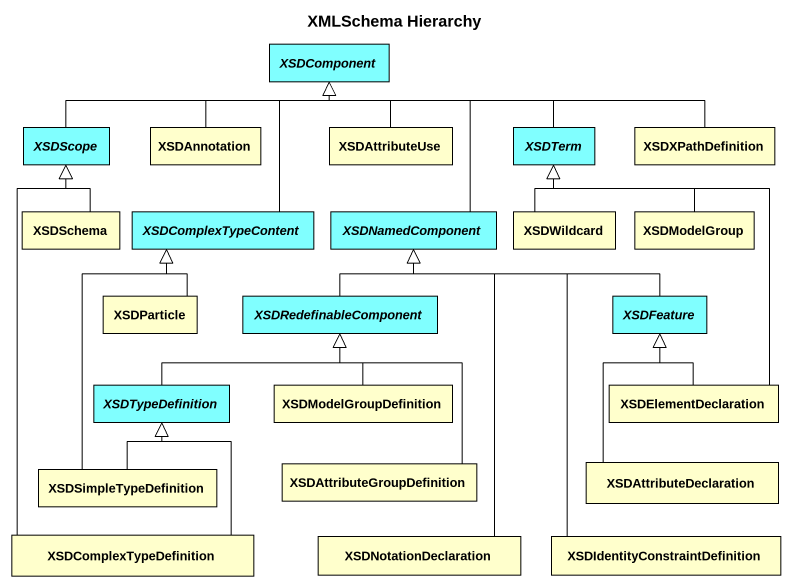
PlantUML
@startuml
title XMLSchema Hierarchy
hide circle
hide empty members
abstract class XSDComponent #80FFFF
abstract class XSDScope #80FFFF
class XSDAnnotation #FFFFCC
class XSDAttributeUse #FFFFCC
abstract class XSDTerm #80FFFF
class XSDXPathDefinition #FFFFCC
class XSDSchema #FFFFCC
abstract class XSDComplexTypeContent #80FFFF
abstract class XSDNamedComponent #80FFFF
class XSDWildcard #FFFFCC
class XSDModelGroup #FFFFCC
class XSDParticle #FFFFCC
abstract class XSDRedefinableComponent #80FFFF
abstract class XSDFeature #80FFFF
abstract class XSDTypeDefinition #80FFFF
class XSDModelGroupDefinition #FFFFCC
class XSDElementDeclaration #FFFFCC
class XSDSimpleTypeDefinition #FFFFCC
class XSDAttributeGroupDefinition #FFFFCC
class XSDAttributeDeclaration #FFFFCC
class XSDComplexTypeDefinition #FFFFCC
class XSDNotationDeclaration #FFFFCC
class "XSDIdentityConstraintDefinition" as XSDIdentityConstraintDefinit #FFFFCC
XSDScope -right-|> XSDComponent
XSDAnnotation -up-|> XSDComponent
XSDAttributeUse -up-|> XSDComponent
XSDTerm -left-|> XSDComponent
XSDXPathDefinition -left-|> XSDComponent
XSDSchema -up-|> XSDScope
XSDComplexTypeContent -up-|> XSDComponent
XSDNamedComponent -up-|> XSDComponent
XSDWildcard -up-|> XSDTerm
XSDModelGroup -up-|> XSDTerm
XSDParticle -up-|> XSDComplexTypeContent
XSDRedefinableComponent -up-|> XSDNamedComponent
XSDFeature -left-|> XSDNamedComponent
XSDTypeDefinition -right-|> XSDRedefinableComponent
XSDModelGroupDefinition -up-|> XSDRedefinableComponent
XSDElementDeclaration -up-|> XSDTerm
XSDElementDeclaration -up-|> XSDFeature
XSDSimpleTypeDefinition -up-|> XSDComplexTypeContent
XSDSimpleTypeDefinition -up-|> XSDTypeDefinition
XSDAttributeGroupDefinition -up-|> XSDRedefinableComponent
XSDAttributeDeclaration -up-|> XSDFeature
XSDComplexTypeDefinition -up-|> XSDScope
XSDComplexTypeDefinition -up-|> XSDTypeDefinition
XSDNotationDeclaration -up-|> XSDNamedComponent
XSDIdentityConstraintDefinit -up-|> XSDNamedComponent
@enduml
